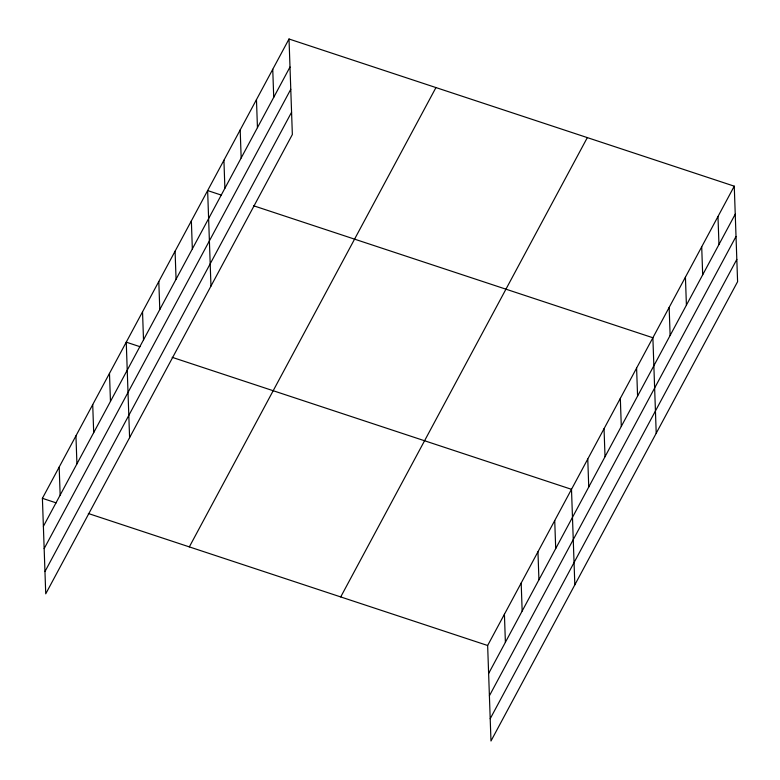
<?xml version="1.0" encoding="UTF-8"?>
<svg xmlns="http://www.w3.org/2000/svg" width="780" height="780" viewBox="0 0 780 780"><rect width="100%" height="100%" fill="white"/><g stroke="black" fill="none" stroke-linecap="round" stroke-linejoin="round"><path stroke-width="1.17" d="M289.019 39L292.354 134.501L45.737 593.824L42.403 498.322L289.019 39L734.263 186.176L737.597 281.677L490.981 741L487.646 645.499L734.263 186.176M43.387 526.334L290.004 67.012M44.158 548.613L290.774 89.29M44.967 571.555L291.574 112.232M189.335 546.887L435.952 87.565M340.714 596.924L587.33 137.602M488.621 673.51L735.238 214.188M489.401 695.779L736.018 236.457M490.201 718.731L736.817 259.409M221.413 195.127L207.636 190.573L210.97 286.084M253.549 205.754L652.88 337.75L656.214 433.251M140.03 346.71L126.253 342.157L129.587 437.658M172.166 357.328L571.496 489.323L574.831 584.834M42.403 498.322L56.179 502.876M88.325 513.503L487.646 645.499M717.98 216.489L718.965 244.501M701.707 246.802L702.683 274.814M685.425 277.115L686.41 305.136M669.152 307.437L670.127 335.449M636.597 368.062L637.582 396.074M620.324 398.375L621.299 426.397M604.042 428.698L605.026 456.709M587.769 459.01L588.744 487.022M554.726 520.562L555.701 548.574M537.956 551.792L538.931 579.803M521.186 583.03L522.161 611.042M504.416 614.26L505.391 642.271M272.747 69.313L273.721 97.334M256.464 99.635L257.449 127.647M240.191 129.948L241.166 157.96M223.918 160.261L224.893 188.272M191.363 220.896L192.338 248.908M175.081 251.209L176.066 279.221M158.808 281.522L159.783 309.533M142.535 311.834L143.51 339.856M109.483 373.386L110.468 401.398M92.713 404.625L93.697 432.637M75.943 435.854L76.928 463.866M59.173 467.084L60.157 495.105"/></g></svg>
